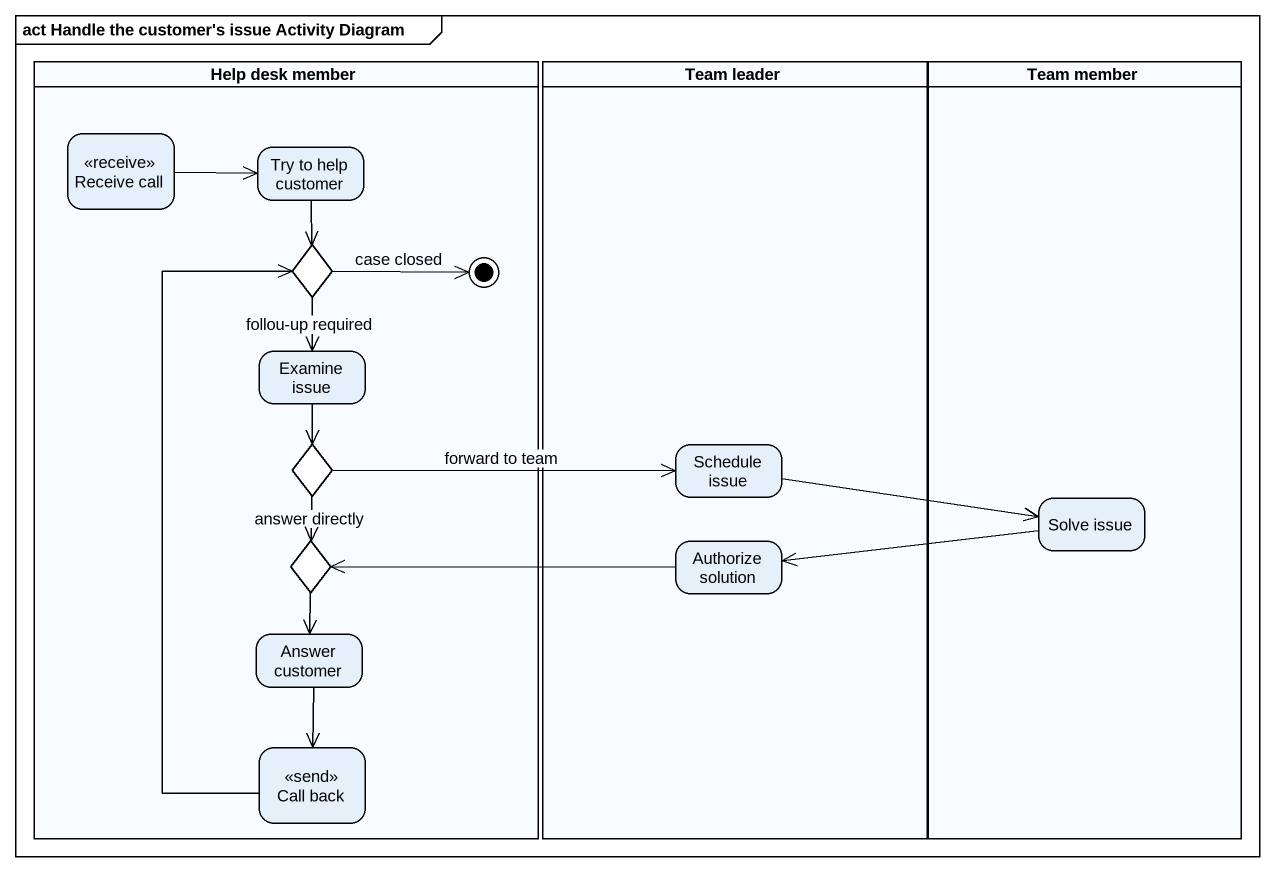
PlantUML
@startuml
mainframe act Handle the customer's issue Activity Diagram
hide empty description
state "Help desk member" as Help_desk_member <<partition>> {
  state "Receive call" as Receive_call <<receive>>
  state "Try to help customer" as Try_to_help_customer
  state choice1 <<choice>>
  state "Examine issue" as Examine_issue
  state choice2 <<choice>>
  state choice3 <<choice>>
  state "Answer customer" as Answer_customer
  state "Call back" as Call_back <<send>>
  choice1 -right-> [*] : case closed
}
state "Team leader" as Team_leader <<partition>> {
  state "Schedule issue" as Schedule_issue
  state "Authorize solution" as Authorize_solution
}
state "Team member" as Team_member <<partition>> {
  state "Solve issue" as Solve_issue
}
Receive_call -right-> Try_to_help_customer
Try_to_help_customer --> choice1
choice1 --> Examine_issue : follou-up required
Examine_issue --> choice2
choice2 -right-> Schedule_issue : forward to team
choice2 --> choice3 : answer directly
Schedule_issue -right-> Solve_issue
choice3 --> Answer_customer
Authorize_solution -left-> choice3
Solve_issue -left-> Authorize_solution
Answer_customer --> Call_back
Call_back -up-> choice1
@enduml
